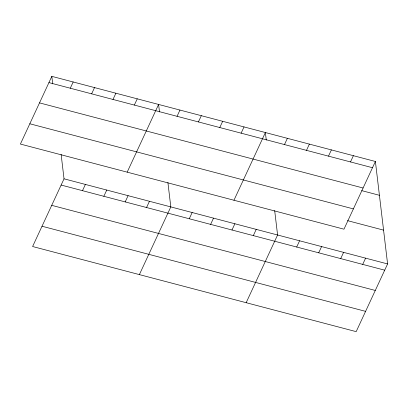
<?xml version="1.0" encoding="UTF-8"?>
<svg xmlns="http://www.w3.org/2000/svg" width="408" height="408" viewBox="0 0 408 408"><rect width="100%" height="100%" fill="white"/><g stroke="black" fill="none" stroke-linecap="round" stroke-linejoin="round"><path stroke-width="0.61" d="M51.826 76.357L20.4 144.06L343.97 229.184L375.396 161.481L51.826 76.357L52.724 83.875M70.288 88.215L73.18 81.977M91.642 93.835L94.539 87.593M61.123 154.397L64.031 178.816L32.604 246.519L356.174 331.643L387.6 263.94L375.396 161.481M112.996 99.45L115.892 93.213M82.493 190.674L85.384 184.436M134.354 105.07L137.251 98.833M103.846 196.294L106.743 190.052M127.179 172.151L158.605 104.448L159.497 111.96M125.2 201.909L128.097 195.672M177.062 116.306L179.959 110.068M146.559 207.529L149.45 201.287M198.421 121.926L201.317 115.683M139.383 274.61L170.809 206.907L167.902 182.488M219.774 127.541L222.671 121.303M189.266 218.764L192.163 212.527M241.133 133.161L244.025 126.924M210.625 224.38L213.522 218.142M233.957 200.241L265.384 132.539L266.276 140.051M231.979 230L234.875 223.763M284.488 144.565L287.385 138.327M253.332 235.62L256.229 229.378M306.49 150.353L309.386 144.116M246.162 302.7L277.588 234.998L274.676 210.579M328.496 156.142L331.393 149.904M296.692 247.024L299.589 240.786M350.498 161.93L353.394 155.693M318.694 252.812L321.591 246.575M340.7 258.601L343.592 252.363M362.702 264.389L365.599 258.152M48.929 82.6L372.499 167.719M39.515 102.882L363.084 188.001M361.697 190.628L379.425 195.294M29.815 123.777L353.384 208.901M347.514 220.641L383.571 230.127M64.031 178.816L387.6 263.94M61.134 185.054L384.703 270.178M51.719 205.336L375.289 290.46M42.019 226.236L365.588 311.36"/></g></svg>
